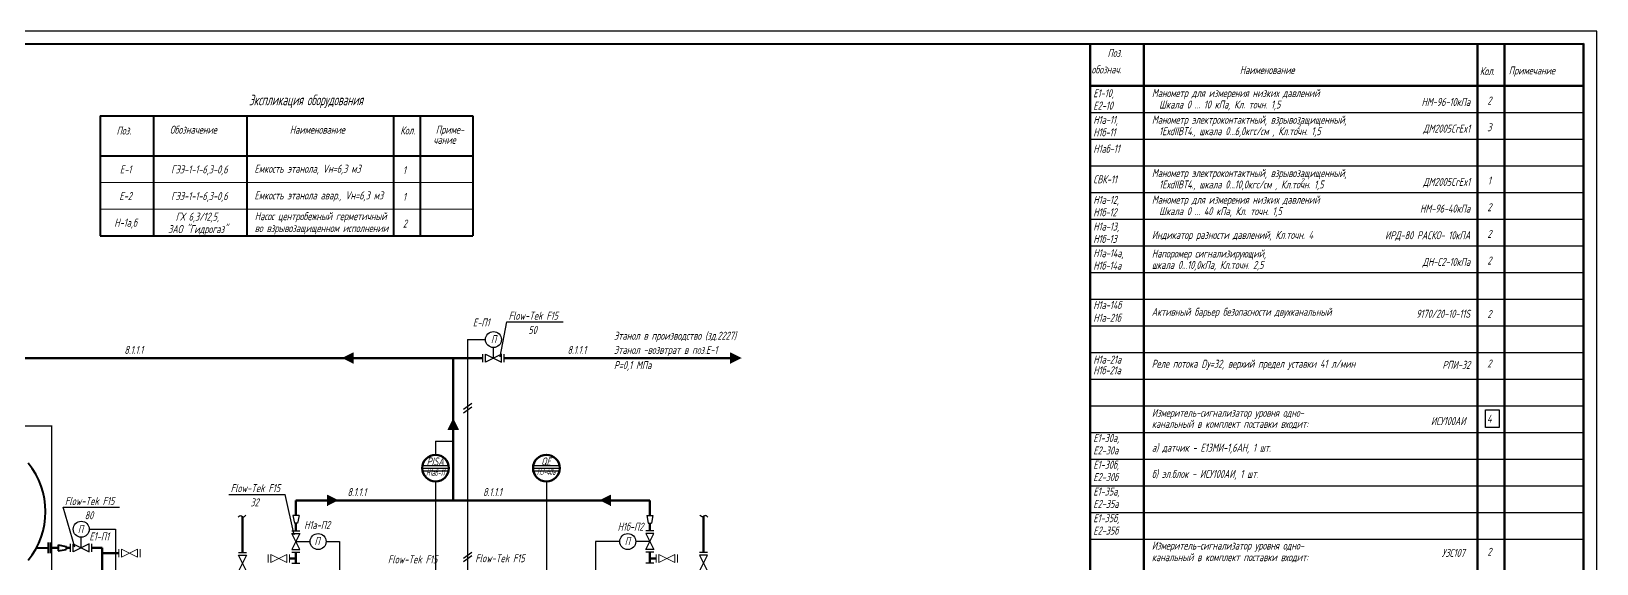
# Model space of a CAD drawing. Header units: millimetres. Extents: x -338 to 6826, y -8218 to 3153.
# Drawn here: x 2501 to 3088, y 2160 to 2360 of the extents above; entities that cross this region are included whole.
import ezdxf
from ezdxf.enums import TextEntityAlignment as Align

# ---------------------------------------------------------------- set-up
doc = ezdxf.new("R2010")
doc.units = ezdxf.units.MM
doc.layers.get('Defpoints').update_dxf_attribs({"color": 251})
for name, color, linetype, lineweight in [('1', 4, 'Continuous', 15), ('Аппараты', 137, 'Continuous', 40), ('Датчики', 31, 'Continuous', 50), ('Обводка', 6, 'Continuous', 25), ('Рамка тонкая', 5, 'Continuous', 25), ('Связи', 95, 'Continuous', 25), ('Текст_КИП', 2, 'Continuous', 25), ('Толст.рамка', 7, 'Continuous', 60), ('Трубопроводы', 7, 'Continuous', 60), ('Щиты_пульты', 5, 'Continuous', 40)]:
    doc.layers.add(name, color=color, linetype=linetype, lineweight=lineweight)
for name, color, linetype in [('osnovnoy shtamp', 7, 'Continuous'), ('НОВЫЙ', 7, 'Continuous'), ('орудован', 7, 'Continuous'), ('Слой М50', 3, 'Continuous'), ('ТЕКСТ', 2, 'Continuous')]:
    doc.layers.add(name, color=color, linetype=linetype)
doc.styles.add('Simplex', font='simplex.shx', dxfattribs={"width": 0.7, "oblique": 15})

# ---------------------------------------------------------------- blocks, each defined once
blk = doc.blocks.new('A$C428F2FC1')
at = {"layer": 'Defpoints', "ltscale": 0.2}
for p, q in [((-5, -4), (5, -4)), ((-5, -5), (5, -5)), ((-5, -6), (5, -6))]:
    blk.add_line(p, q, dxfattribs=at)
at = {"layer": 'Датчики', "color": 4}
blk.add_circle((0, -5), 5, dxfattribs=at)

msp = doc.modelspace()

# ---------------------------------------------------------------- hatches: boundary and pattern name
at = {"layer": '1'}
for points in [[(2622.09, 2239.53), (2618.09, 2237.53), (2622.09, 2235.53)], [(2763.51, 2239.53), (2767.51, 2237.53), (2763.51, 2235.53)], [(2661.55, 2210.87), (2659.55, 2214.87), (2657.55, 2210.87)], [(2612.5, 2186.21), (2616.5, 2184.21), (2612.5, 2182.21)], [(2718.6, 2186.21), (2714.6, 2184.21), (2718.6, 2182.21)]]:
    msp.add_hatch(color=256, dxfattribs=at).paths.add_polyline_path(points)

# ---------------------------------------------------------------- linework, layer by layer
for p, q in [((2663.46, 2218.45), (2666.56, 2220.7)), ((2663.46, 2217.11), (2666.56, 2219.37)), ((2663.46, 2162.58), (2666.56, 2164.84)), ((2663.46, 2161.25), (2666.56, 2163.5))]:
    msp.add_line(p, q)
at = {"color": 1}
for p, q in [((2601.82, 2178.62), (2599.55, 2178.62)), ((2599.55, 2178.62), (2600.09, 2175.7)), ((2601.82, 2178.62), (2601.28, 2175.7)), ((2732.23, 2178.62), (2734.5, 2178.62)), ((2732.23, 2178.62), (2732.76, 2175.7)), ((2734.5, 2178.62), (2733.96, 2175.7)), ((2601.28, 2175.7), (2600.09, 2175.7)), ((2732.76, 2175.7), (2733.96, 2175.7)), ((2508.67, 2164.41), (2508.67, 2168.42))]:
    msp.add_line(p, q, dxfattribs=at)
msp.add_circle((2653.01, 2196.34), 5)
for points in [[(2578.98, 2177.99), (2580.01, 2178.5), (2580.88, 2178.02), (2581.94, 2178.68)], [(2755.06, 2177.99), (2754.04, 2178.5), (2753.17, 2178.02), (2752.11, 2178.68)]]:
    msp.add_spline(points, degree=3)
at = {"layer": '1', "color": 3}
for p, q in [((2527.27, 2303.4), (2667.04, 2303.4)), ((2527.27, 2293.4), (2667.04, 2293.4)), ((2527.27, 2283.4), (2667.04, 2283.4))]:
    msp.add_line(p, q, dxfattribs=at)
at = {"layer": '1'}
for p, q in [((2618.09, 2237.53), (2622.09, 2239.53)), ((2622.09, 2235.53), (2622.09, 2239.53)), ((2767.51, 2237.53), (2763.51, 2239.53)), ((2763.51, 2235.53), (2763.51, 2239.53)), ((2659.55, 2214.87), (2661.55, 2210.87)), ((2657.55, 2210.87), (2661.55, 2210.87)), ((2616.5, 2184.21), (2612.5, 2186.21)), ((2612.5, 2182.21), (2612.5, 2186.21)), ((2714.6, 2184.21), (2718.6, 2186.21)), ((2718.6, 2182.21), (2718.6, 2186.21)), ((2534.31, 2165.94), (2534.31, 2162.94)), ((2535.31, 2162.94), (2535.31, 2165.94)), ((2541.31, 2165.94), (2535.31, 2162.94)), ((2535.31, 2165.94), (2541.31, 2162.94)), ((2541.31, 2162.94), (2541.31, 2165.94)), ((2542.31, 2165.94), (2542.31, 2162.94)), ((2590.29, 2163.94), (2590.29, 2160.94)), ((2591.29, 2160.94), (2591.29, 2163.94)), ((2597.29, 2163.94), (2591.29, 2160.94)), ((2591.29, 2163.94), (2597.29, 2160.94)), ((2597.29, 2160.94), (2597.29, 2163.94)), ((2598.29, 2163.94), (2598.29, 2160.94)), ((2735.76, 2163.94), (2735.76, 2160.94)), ((2736.76, 2160.94), (2736.76, 2163.94)), ((2736.76, 2163.94), (2742.76, 2160.94)), ((2742.76, 2163.94), (2736.76, 2160.94)), ((2742.76, 2160.94), (2742.76, 2163.94)), ((2743.76, 2163.94), (2743.76, 2160.94))]:
    msp.add_line(p, q, dxfattribs=at)
at = {"layer": 'Defpoints'}
msp.add_lwpolyline([(3046.64, 2218.24), (3051.7, 2218.24), (3051.7, 2211.54), (3046.64, 2211.54)], close=True, dxfattribs=at)
at = {"layer": 'Аппараты'}
for p, q in [((2503.62, 2166.42), (2507.93, 2166.42)), ((2507.93, 2164.41), (2507.93, 2168.42)), ((2511.59, 2167.52), (2511.59, 2165.25)), ((2511.59, 2167.52), (2514.5, 2166.98)), ((2511.59, 2165.25), (2514.5, 2165.79)), ((2514.5, 2166.98), (2514.5, 2165.79))]:
    msp.add_line(p, q, dxfattribs=at)
msp.add_arc((2477.7, 2180.02), 29.06, 321.1456, 38.8544, dxfattribs=at)
at = {"layer": 'НОВЫЙ', "color": 3}
for p, q in [((2679.67, 2251.17), (2700.78, 2251.17)), ((2575.49, 2186.5), (2596.6, 2186.5)), ((2513.36, 2181.66), (2534.47, 2181.66))]:
    msp.add_line(p, q, dxfattribs=at)
at = {"layer": 'Обводка', "color": 155}
for p, q in [((2898.38, 2329.67), (3083.26, 2329.67)), ((2898.38, 2319.67), (3083.26, 2319.67)), ((2898.38, 2309.67), (3083.26, 2309.67)), ((2898.38, 2299.67), (3083.26, 2299.67)), ((2898.38, 2289.67), (3083.26, 2289.67)), ((2898.38, 2279.67), (3083.26, 2279.67)), ((2898.38, 2269.67), (3083.26, 2269.67)), ((2898.38, 2259.67), (3083.26, 2259.67)), ((2898.38, 2249.67), (3083.26, 2249.67)), ((2898.38, 2239.67), (3083.26, 2239.67)), ((2898.38, 2229.67), (3083.26, 2229.67)), ((2898.38, 2219.67), (3083.26, 2219.67)), ((2898.38, 2209.67), (3083.26, 2209.67)), ((2898.38, 2199.67), (3083.26, 2199.67)), ((2898.38, 2189.67), (3083.26, 2189.67)), ((2898.38, 2179.67), (3083.26, 2179.67)), ((2898.38, 2169.67), (3083.26, 2169.67))]:
    msp.add_line(p, q, dxfattribs=at)
at = {"layer": 'орудован', "color": 3}
for p, q in [((2677.25, 2238.07), (2679.67, 2251.17)), ((2599.98, 2171.3), (2596.6, 2186.5)), ((2517.84, 2166.71), (2513.36, 2181.66))]:
    msp.add_line(p, q, dxfattribs=at)
at = {"layer": 'орудован', "linetype": 'Continuous'}
for p, q in [((2674.72, 2237.53), (2674.72, 2241.55)), ((2670.72, 2236.03), (2670.72, 2239.03)), ((2671.72, 2236.03), (2671.72, 2239.03)), ((2671.72, 2239.03), (2677.72, 2236.03)), ((2677.72, 2239.03), (2671.72, 2236.03)), ((2677.72, 2236.03), (2677.72, 2239.03)), ((2678.72, 2236.03), (2678.72, 2239.03)), ((2516.19, 2164.89), (2516.19, 2167.89)), ((2523.19, 2167.89), (2517.19, 2164.89)), ((2517.19, 2164.89), (2517.19, 2167.89)), ((2517.19, 2167.89), (2523.19, 2164.89)), ((2520.19, 2166.39), (2520.19, 2170.4)), ((2523.19, 2164.89), (2523.19, 2167.89)), ((2524.19, 2164.89), (2524.19, 2167.89))]:
    msp.add_line(p, q, dxfattribs=at)
at = {"layer": 'орудован'}
for p, q in [((2599.18, 2172.77), (2602.18, 2172.77)), ((2599.18, 2172.77), (2602.18, 2172.77)), ((2602.18, 2165.77), (2599.18, 2171.77)), ((2599.18, 2171.77), (2602.18, 2171.77)), ((2599.18, 2171.77), (2602.18, 2171.77)), ((2602.18, 2171.77), (2599.18, 2165.77)), ((2734.86, 2172.77), (2731.86, 2172.77)), ((2734.86, 2172.77), (2731.86, 2172.77)), ((2731.86, 2165.77), (2734.86, 2171.77)), ((2734.86, 2171.77), (2731.86, 2171.77)), ((2734.86, 2171.77), (2731.86, 2171.77)), ((2731.86, 2171.77), (2734.86, 2165.77)), ((2599.18, 2165.77), (2602.18, 2165.77)), ((2734.86, 2165.77), (2731.86, 2165.77)), ((2579.08, 2164.69), (2582.08, 2164.69)), ((2579.08, 2164.69), (2582.08, 2164.69)), ((2582.08, 2157.69), (2579.08, 2163.69)), ((2579.08, 2163.69), (2582.08, 2163.69)), ((2579.08, 2163.69), (2582.08, 2163.69)), ((2582.08, 2163.69), (2579.08, 2157.69)), ((2599.18, 2164.77), (2602.18, 2164.77)), ((2599.18, 2160.65), (2602.18, 2160.65)), ((2599.18, 2160.65), (2602.18, 2160.65)), ((2734.86, 2164.77), (2731.86, 2164.77)), ((2734.86, 2160.65), (2731.86, 2160.65)), ((2734.86, 2160.65), (2731.86, 2160.65)), ((2754.97, 2164.69), (2751.97, 2164.69)), ((2754.97, 2164.69), (2751.97, 2164.69)), ((2751.97, 2157.69), (2754.97, 2163.69)), ((2754.97, 2163.69), (2751.97, 2163.69)), ((2754.97, 2163.69), (2751.97, 2163.69)), ((2751.97, 2163.69), (2754.97, 2157.69))]:
    msp.add_line(p, q, dxfattribs=at)
at = {"layer": 'орудован', "color": 3, "linetype": 'Continuous', "ltscale": 15}
for p, q in [((2600.68, 2168.77), (2605.99, 2168.77)), ((2733.36, 2168.77), (2728.06, 2168.77))]:
    msp.add_line(p, q, dxfattribs=at)
at = {"layer": 'орудован', "linetype": 'Continuous'}
for centre in [(2674.72, 2244.55), (2520.19, 2173.4)]:
    msp.add_circle(centre, 3, dxfattribs=at)
at = {"layer": 'орудован', "color": 3, "linetype": 'Continuous', "ltscale": 15}
for centre in [(2608.99, 2168.77), (2725.06, 2168.77)]:
    msp.add_circle(centre, 3, dxfattribs=at)
at = {"layer": 'Рамка тонкая'}
for p, q in [((3088.26, 2360.16), (2037.26, 2360.16)), ((3088.26, 1766.16), (3088.26, 2360.16))]:
    msp.add_line(p, q, dxfattribs=at)
at = {"layer": 'Связи'}
for p, q in [((2665.01, 2244.55), (2665.01, 1927.37)), ((2665.01, 2244.55), (2671.72, 2244.55)), ((2495.44, 2212.24), (2509.01, 2212.24)), ((2509.01, 2212.28), (2509.01, 1875.5)), ((2653.01, 2206.43), (2659.42, 2206.43)), ((2653.01, 2206.43), (2653.01, 2201.34)), ((2653.01, 2191.34), (2653.01, 1855.03)), ((2694.55, 2191.34), (2694.56, 1878.55)), ((2523.19, 2173.4), (2533.01, 2173.4)), ((2533.01, 2173.4), (2533.01, 1927.37)), ((2611.99, 2168.77), (2617.01, 2168.77)), ((2617.01, 2168.77), (2617.01, 1927.37)), ((2713.01, 2168.77), (2713.01, 1927.37)), ((2722.06, 2168.77), (2713.01, 2168.77))]:
    msp.add_line(p, q, dxfattribs=at)
at = {"layer": 'Толст.рамка'}
for p, q in [((3083.26, 2355.48), (2057.26, 2355.16)), ((2898.38, 2355.53), (2898.38, 1979.67)), ((2918.48, 2355.53), (2918.48, 1979.67)), ((3043.63, 2355.53), (3043.63, 1979.67)), ((3053.69, 2355.53), (3053.69, 1979.67)), ((3083.26, 2355.61), (3083.26, 1771.69)), ((2898.38, 2339.67), (3083.26, 2339.67))]:
    msp.add_line(p, q, dxfattribs=at)
at = {"layer": 'Трубопроводы', "color": 6}
for p, q in [((2309.8, 2237.53), (2670.72, 2237.53)), ((2659.55, 2184.21), (2659.55, 2237.53)), ((2678.72, 2237.53), (2763.51, 2237.53)), ((2600.68, 2178.62), (2600.68, 2184.21)), ((2600.68, 2184.21), (2733.36, 2184.21)), ((2733.36, 2178.62), (2733.36, 2184.21)), ((2580.58, 2164.69), (2580.58, 2178.17)), ((2753.47, 2164.69), (2753.47, 2178.17)), ((2600.68, 2172.77), (2600.68, 2175.7)), ((2733.36, 2172.77), (2733.36, 2175.7)), ((2508.67, 2166.42), (2511.59, 2166.42)), ((2514.5, 2166.39), (2516.19, 2166.39)), ((2524.19, 2166.39), (2528.02, 2166.39)), ((2528.02, 2166.39), (2528.02, 2150.3)), ((2528.02, 2164.44), (2534.31, 2164.44)), ((2598.29, 2162.44), (2600.68, 2162.44)), ((2600.68, 2164.77), (2600.68, 2160.65)), ((2733.36, 2164.77), (2733.36, 2160.65)), ((2735.76, 2162.44), (2733.36, 2162.44))]:
    msp.add_line(p, q, dxfattribs=at)
at = {"layer": 'Щиты_пульты', "color": 5}
for p, q in [((2527.27, 2328.4), (2667.04, 2328.4)), ((2527.27, 2328.4), (2527.27, 2283.4)), ((2547.27, 2328.4), (2547.27, 2283.4)), ((2582.27, 2328.4), (2582.27, 2283.4)), ((2637.27, 2328.4), (2637.27, 2283.4)), ((2647.27, 2328.4), (2647.27, 2283.4)), ((2667.04, 2328.4), (2667.04, 2283.4)), ((2527.27, 2313.4), (2667.04, 2313.4)), ((2527.27, 2283.4), (2667.04, 2283.4))]:
    msp.add_line(p, q, dxfattribs=at)

# ---------------------------------------------------------------- block references
msp.add_blockref('A$C428F2FC1', (2653.01, 2201.34))
at = {"color": 3}
msp.add_blockref('A$C428F2FC1', (2694.55, 2201.34), dxfattribs=at)

# ---------------------------------------------------------------- texts
at = {"color": 3, "linetype": 'Continuous', "style": 'Simplex', "oblique": 15, "width": 0.7}
for s, p in [('Е1-10,', (2899.56, 2335.43)), ('Манометр для измерения низких давлений', (2921.52, 2335.49)), ('Е2-10', (2899.56, 2330.78)), ('Шкала 0 ... 10 кПа, Кл. точн. 1,5', (2924.22, 2331.2)), ('Н1а-11,', (2899.56, 2325.43)), ('Н1б-11', (2899.56, 2320.78)), ('Манометр электроконтактный, взрывозащищенный,', (2921.52, 2325.49)), ('1ЕхdIIВТ4., шкала 0...6,0кгс/см , Кл.точн. 1,5', (2924.22, 2321.2)), ('Н1аб-11', (2899.56, 2314.62)), ('СВК-11', (2899.56, 2303.14)), ('Манометр электроконтактный, взрывозащищенный,', (2921.52, 2305.5)), ('1ЕхdIIВТ4., шкала 0...10,0кгс/см , Кл.точн. 1,5', (2924.22, 2301.21)), ('Н1а-12,', (2899.56, 2295.44)), ('Манометр для измерения низких давлений', (2921.52, 2295.5)), ('Н1б-12', (2899.56, 2290.79)), ('Шкала 0 ... 40 кПа, Кл. точн. 1,5', (2924.22, 2291.21)), ('Н1а-13,', (2899.56, 2285.44)), ('Н1б-13', (2899.56, 2280.79)), ('Индикатор разности давлений, Кл.точн. 4', (2921.52, 2282.29)), ('Н1а-14а,', (2899.56, 2275.44)), ('Напоромер сигнализирующий, ', (2921.52, 2275.31)), ('Н1б-14а', (2899.56, 2270.79)), ('шкала 0...10,0кПа, Кл.точн. 2,5', (2921.52, 2271.04)), ('Н1а-14б', (2899.56, 2256.01)), ('Н1а-21б', (2899.56, 2251.22)), ('Активный барьер безопасности двухканальный', (2921.46, 2253.45)), ('Н1а-21а', (2899.56, 2235.54)), ('Реле потока Dу=32, верхий предел уставки 41 л/мин ', (2921.46, 2233.97)), ('Н1б-21а', (2899.56, 2231.52)), ('Измеритель-сигнализатор уровня одно-', (2921.52, 2215.57)), ('канальный в комплект поставки входит:', (2921.52, 2211.43)), ('ИСУ100АИ', (3026.13, 2212.49)), ('Е1-30а,', (2899.56, 2206.13)), ('Е2-30а', (2899.56, 2201.47)), ('а) датчик - Е13МИ-1,6АН, 1 шт.', (2921.52, 2202.5)), ('Е1-30б,', (2899.56, 2196.13)), ('б) эл.блок - ИСУ100АИ, 1 шт.', (2921.52, 2192.66)), ('Е2-30б', (2899.56, 2191.47)), ('Е1-35а,', (2899.56, 2186.05)), ('Е2-35а', (2899.56, 2181.4)), ('Е1-35б,', (2899.56, 2176.05)), ('Е2-35б', (2899.56, 2171.4)), ('Измеритель-сигнализатор уровня одно-', (2921.52, 2165.77)), ('УЗС107', (3030.16, 2163.03)), ('канальный в комплект поставки входит:', (2921.52, 2161.43))]:
    msp.add_text(s, height=3, dxfattribs=at).set_placement(p)
for s, p in [('2', (3048.02, 2332.67)), ('3', (3048.02, 2322.67)), ('1', (3048.02, 2302.68)), ('2', (3048.02, 2292.68)), ('2', (3048.02, 2282.68)), ('2', (3048.02, 2272.68)), ('2', (3048.02, 2252.6)), ('2', (3048.02, 2234.07)), ('2', (3048.02, 2163.44))]:
    msp.add_text(s, height=3, dxfattribs=at).set_placement(p, align=Align.CENTER)
for s, p in [('НМ-96-10кПа', (3040.83, 2332.16)), ('ДМ2005CrEx1', (3040.83, 2322.16)), ('ДМ2005CrEx1', (3040.83, 2302.17)), ('НМ-96-40кПа', (3040.83, 2292.17)), ('ИРД-80 РАСКО- 10кПА', (3040.83, 2282.17)), ('ДН-С2-10кПа', (3040.83, 2272.17)), ('РПИ-32', (3040.83, 2233.56))]:
    msp.add_text(s, height=3, dxfattribs=at).set_placement(p, align=Align.RIGHT)
at = {"color": 7, "linetype": 'Continuous', "style": 'Simplex', "oblique": 15, "width": 0.7}
msp.add_text('4', height=3, dxfattribs=at).set_placement((3048.02, 2213.37), align=Align.CENTER)
at = {"layer": 'osnovnoy shtamp', "style": 'Simplex', "oblique": 15, "width": 0.6}
for p in [(2673.76, 2243.18), (2518.92, 2172.03), (2607.59, 2167.47), (2723.9, 2167.47)]:
    msp.add_text('П', height=3, dxfattribs=at).set_placement(p)
at = {"layer": 'Слой М50', "style": 'Simplex', "oblique": 15, "width": 0.6}
for s, height, p in [('Экспликация оборудования ', 4, (2583.05, 2332.43)), ('Поз.', 3, (2533.43, 2321.43)), ('Обозначение', 3, (2553.41, 2321.76)), ('Наименование', 3, (2598.37, 2321.76)), ('Кол.', 3, (2639.79, 2321.49)), ('Емкость этанола, Vн=6,3 м3', 3, (2585.11, 2307.12)), ('1', 3, (2640.75, 2306.55)), ('Емкость этанола авар., Vн=6,3 м3', 3, (2585.11, 2297.12)), ('1', 3, (2640.75, 2296.55)), ('ГХ 6,3/12,5,', 3, (2555.58, 2289.15)), ('Насос центробежный герметичный', 3, (2585.22, 2289.32)), ('2', 3, (2640.75, 2286.55)), ('ЗАО "Гидрогаз"', 3, (2552.77, 2284.48)), ('во взрывозащищенном исполнении', 3, (2585.22, 2284.84)), ('Flow-Tek F15', 3, (2680.39, 2251.99)), ('50', 3, (2687.77, 2246.66)), ('Этанол в производство (зд.2227)', 3, (2719.87, 2244.49)), ('8.1.1.1', 3, (2536.35, 2239.17)), ('8.1.1.1', 3, (2702.45, 2239.17)), ('Этанол -возвтрат в поз.Е-1', 3, (2719.87, 2239.17)), ('P=0,1 МПа', 3, (2719.87, 2233.47)), ('Flow-Tek F15', 3, (2576.21, 2187.33)), ('8.1.1.1', 3, (2619.98, 2185.85)), ('8.1.1.1', 3, (2670.77, 2185.85)), ('Flow-Tek F15', 3, (2514.08, 2182.48)), ('32', 3, (2583.58, 2181.99)), ('80', 3, (2521.46, 2177.15)), ('Flow-Tek F15', 3, (2635.14, 2160.61)), ('Flow-Tek F15', 3, (2667.89, 2161.03))]:
    msp.add_text(s, height=height, dxfattribs=at).set_placement(p)
for s, p in [('Приме-', (2658.38, 2322.89)), ('чание', (2656.37, 2319.45))]:
    msp.add_text(s, height=3, dxfattribs=at).set_placement(p, align=Align.MIDDLE)
for s, p in [('Е-1', (2536.81, 2306.87)), ('ГЭЭ-1-1-6,3-0,6', (2564.46, 2306.87)), ('Е-2', (2536.81, 2296.87)), ('ГЭЭ-1-1-6,3-0,6', (2564.46, 2296.87)), ('Н-1а,б', (2536.81, 2286.87))]:
    msp.add_text(s, height=3, dxfattribs=at).set_placement(p, align=Align.CENTER)
at = {"layer": 'Слой М50', "style": 'Simplex', "oblique": 15, "width": 0.7}
msp.add_text('9170/20-10-11S', height=3, dxfattribs=at).set_placement((3040.8, 2252.73), align=Align.RIGHT)
at = {"layer": 'ТЕКСТ', "style": 'Simplex', "oblique": 15, "width": 0.6}
msp.add_text('Е-П1', height=3, dxfattribs=at).set_placement((2670.13, 2249.46), align=Align.CENTER)
at = {"layer": 'Текст_КИП', "style": 'Simplex', "oblique": 15}
for s, width, p in [('Поз.', 0.7, (2904.9, 2350.56)), ('обознач. ', 0.7, (2898.89, 2344.35)), ('Наименование', 0.7, (2954.49, 2344.15)), ('Кол.', 0.7, (3044.45, 2343.76)), ('Примечание', 0.7, (3055.29, 2343.96)), ('Е1-П1', 0.6, (2523.23, 2169.22)), ('Н1а-П2', 0.6, (2603.73, 2173.49)), ('Н1б-П2', 0.6, (2721.25, 2172.87))]:
    msp.add_text(s, height=3, dxfattribs=dict(at, width=width)).set_placement(p)
at = {"layer": 'Текст_КИП', "lineweight": -3, "style": 'Simplex', "oblique": 15, "width": 0.7}
for p in [(2975.97, 2323.5), (2977.27, 2303.09)]:
    msp.add_text('2', height=2, dxfattribs=at).set_placement(p)
at = {"layer": 'Текст_КИП', "color": 4, "style": 'Simplex', "oblique": 15, "width": 0.5}
for s, p in [('Н1аб-11', (2652.89, 2193.42)), ('НЭ-40а', (2694.45, 2193.79))]:
    msp.add_text(s, height=2.5, dxfattribs=at).set_placement(p, align=Align.CENTER)
at = {"layer": 'Текст_КИП', "style": 'Simplex', "oblique": 15, "width": 0.6}
for s, p in [('PISA', (2652.86, 2197.34)), ('QE', (2694.4, 2197.34))]:
    msp.add_text(s, height=3, dxfattribs=at).set_placement(p, align=Align.CENTER)

doc.saveas('drawing.dxf')
